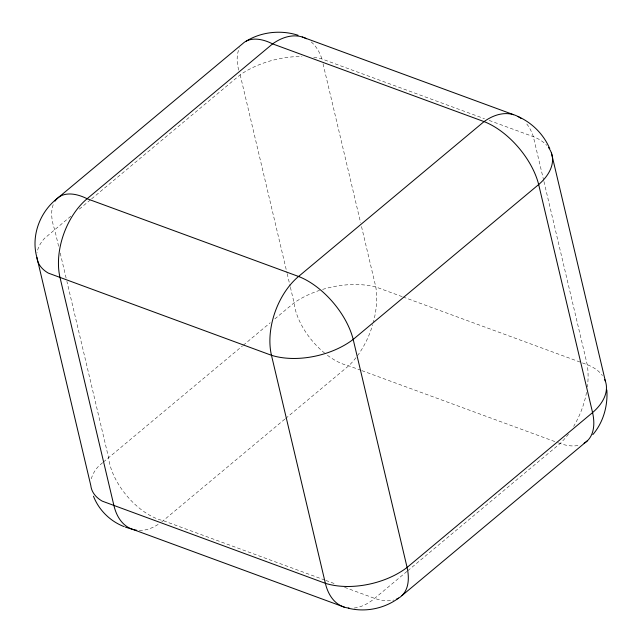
<?xml version="1.0" encoding="UTF-8"?>
<svg xmlns="http://www.w3.org/2000/svg" width="642" height="642" viewBox="0 0 642 642"><rect width="100%" height="100%" fill="white"/><g stroke="black" fill="none" stroke-linecap="round" stroke-linejoin="round"><path stroke-width="0.48" stroke-dasharray="3.21 2.41" d="M70.853 216.193L44.442 238.415A52.114 29.965 -13.3 0 0 37.019 252.876M79.319 209.123L90.859 199.485M91.629 198.843L240.18 74.825A67.241 38.664 -13.3 0 1 301.973 56.504M102.632 462.681L98.346 466.437A52.114 29.965 -13.3 0 0 90.923 480.898M103.378 462.063L242.507 345.902M243.278 345.26L270.218 322.765M274.84 318.913L294.076 302.847A67.241 38.664 -13.3 0 1 319.547 290.377M284.823 419.13L163.22 520.662A58.96 36.409 -69.8 0 1 161.784 521.818M285.594 418.488L348.71 365.796A64.585 39.876 -69.8 0 0 372.705 324.643M406.988 571.396L374.655 598.384A58.96 36.409 -69.8 0 1 354.079 608.038M407.75 570.754L560.145 443.518A64.585 39.876 -69.8 0 0 569.149 433.141M313.745 57.347A67.241 38.664 -13.3 0 1 321.899 58.944L484.469 118.706M489.172 120.431L533.333 136.666A60.244 34.644 -13.3 0 1 546.735 145.341M402.109 296.636L375.803 286.966A67.241 38.664 -13.3 0 0 322.212 289.526M403.056 296.981L587.237 364.688A60.244 34.644 -13.3 0 1 602.437 375.562M360.924 370.29L348.71 365.796A52.114 27.975 50.1 0 1 326.89 354.89M361.863 370.635L557.328 442.482M558.267 442.828L560.145 443.518A60.019 32.212 50.1 0 0 580.207 444.93M324.852 580.071L163.22 520.662A52.114 27.975 50.1 0 1 108.586 457.714L66.896 281.332M325.791 580.424L336.127 584.22M344.585 587.326L374.655 598.384A60.019 32.212 50.1 0 0 393.875 600.029M543.702 180.514L533.333 136.666A64.585 39.876 -69.8 0 0 525.493 122.437M543.934 181.493L587.237 364.688A64.585 39.876 -69.8 0 1 587.39 386.965M323.046 63.815L360.595 222.654M361.518 226.554L375.803 286.966A64.585 39.876 -69.8 0 1 373.459 321.931M240.18 74.825L286.942 272.641M287.167 273.612L290.16 286.284M290.393 287.255L294.076 302.847A52.114 27.975 50.1 0 0 324.635 353.108M58.607 246.255L54.69 229.684A52.114 27.975 50.1 0 1 54.097 202.72M60.212 253.076L66.664 280.361M586.539 392.39A64.585 39.876 -69.8 0 1 573.651 426.36M311.234 41.963A64.585 39.876 -69.8 0 1 321.899 58.944M238.728 70.122A52.114 27.975 50.1 0 1 239.586 47.853M158.141 524.418A58.96 36.409 -69.8 0 1 137.677 530.364"/><path stroke-width="0.96" d="M592.855 434.594C603.287 422.372 607.926 405.937 606.842 390.023M401.916 595.632L587.398 440.765M398.61 598.103C384.389 608.592 365.483 612.508 348.301 608.199M246.263 41.104C261.663 31.747 281.003 29.765 298.105 35.27M125.407 527.122L132.966 529.449L344.401 607.18M302.213 36.987L513.648 114.709M124.259 526.665C110.352 521.416 98.852 510.117 93.475 496.226M517.966 116.491C532.138 122.782 543.854 134.531 549.817 148.888M551.462 153.117L605.366 381.139M306.523 38.761A64.585 39.876 -69.8 0 0 272.609 43.881A52.114 27.975 50.1 0 0 242.732 43.616L57.25 198.474C39.764 212.029 30.8 236.12 36.931 257.603L90.827 485.625A52.114 29.965 -13.3 0 0 102.222 501.129L325.374 583.321A58.96 36.409 -69.8 0 0 349.12 608.094M396.339 599.211A60.019 32.212 50.1 0 0 407.092 567.44L592.582 412.581A60.244 34.644 -13.3 0 0 604.716 379.486M584.1 443.237A60.019 32.212 50.1 0 0 592.582 412.581L538.678 184.551A60.019 32.212 50.1 0 0 484.052 121.603L272.609 43.881L87.119 198.739A58.96 36.409 -69.8 0 0 60.027 277.569L113.931 505.599A58.96 36.409 -69.8 0 0 136.714 530.26M550.009 149.851A60.244 34.644 -13.3 0 1 538.678 184.551L353.188 339.417A62.306 35.824 -13.3 0 1 271.47 355.299L48.319 273.107A52.114 29.965 -13.3 0 1 36.931 257.603M548.533 147.54A60.244 34.644 -13.3 0 1 549.552 149.072M55.003 201.163A52.114 27.975 50.1 0 1 87.119 198.739L298.562 276.469A60.019 32.212 50.1 0 1 353.188 339.417L407.092 567.44A62.306 35.824 -13.3 0 1 325.374 583.321L271.47 355.299A58.96 36.409 -69.8 0 1 298.562 276.469L484.052 121.603A64.585 39.876 -69.8 0 1 521.168 118.497"/></g></svg>
